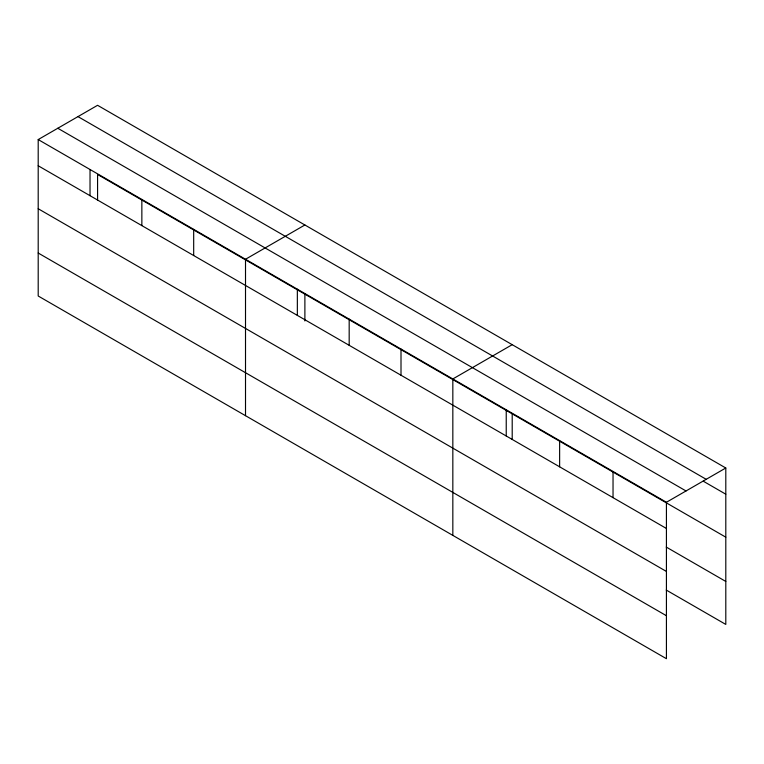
<?xml version="1.0" encoding="UTF-8"?>
<svg xmlns="http://www.w3.org/2000/svg" width="764" height="764" viewBox="0 0 764 764"><rect width="100%" height="100%" fill="white"/><g stroke="black" fill="none" stroke-linecap="round" stroke-linejoin="round"><path stroke-width="1.15" d="M666.428 571.453L666.428 502.273L38.2 139.573L38.2 296.002L666.428 658.702L666.428 571.453L38.2 208.744M666.237 590.047L725.8 624.427L725.8 467.998L97.572 105.298L38.2 139.573M304.884 224.988L245.511 259.263L245.511 415.692M512.205 344.679L452.832 378.954L452.832 535.383M666.428 502.273L725.8 467.998M77.976 116.605L706.203 479.314M703.205 481.158L725.8 494.203M57.797 128.257L686.024 490.966M725.8 537.178L97.572 174.469L97.572 200.101M38.2 165.769L666.428 528.478M666.237 547.062L725.8 581.452M38.2 253.027L666.428 615.727M613.034 471.445L613.034 497.651M559.63 440.618L559.63 466.814M512.205 413.859L512.205 439.491M506.236 409.791L506.236 435.986M401.004 349.033L401.004 375.229M349.177 319.113L349.177 345.309M304.884 294.159L304.884 320.966M297.349 289.184L297.349 315.389M193.684 229.343L193.684 255.539M141.856 199.414L141.856 225.619M90.028 169.493L90.028 195.689"/></g></svg>
